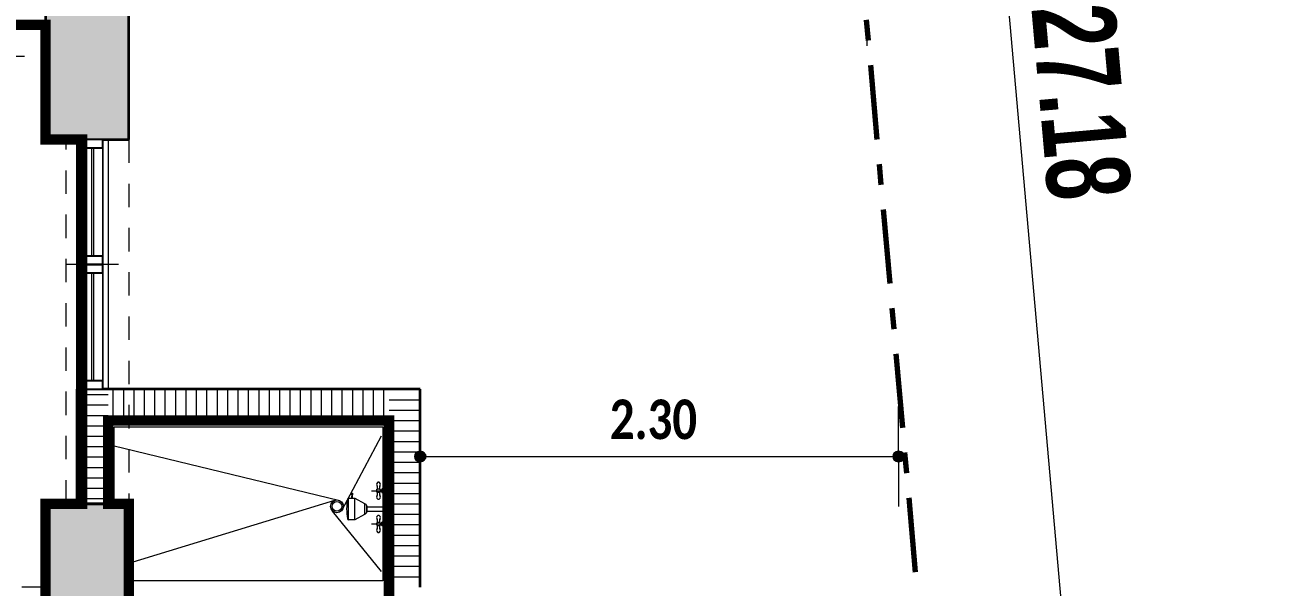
# Model space of a CAD drawing. Header units: metres. Extents: x -144 to 1000, y -717 to 29.
# Drawn here: x 659.56 to 665.53, y -560.11 to -557.41 of the extents above; entities that cross this region are included whole.
import ezdxf

# ---------------------------------------------------------------- set-up
doc = ezdxf.new("R2010")
doc.units = ezdxf.units.M
for name, pattern in [('Basculante', [0.11625, 0.075, -0.04125]), ('basculante modificado', [0.18, 0.1125, -0.0675]), ('Dash Dot 3_16_', [0.595313, 0.357187, -0.119063, 0, -0.119063]), ('Derribado', [0.36, 0.24, -0.12])]:
    doc.linetypes.add(name, pattern=pattern)
doc.layers.get('0').update_dxf_attribs({"color": 1})
doc.layers.add('00-MEDICION', color=30, linetype='Continuous')
for name, color, linetype, lineweight in [('A-ANNO-DIMS', 1, 'Continuous', 9), ('A-DETL', 1, 'Continuous', 9), ('A-DETL-GENF', 1, 'Continuous', 9), ('A-GLAZ', 1, 'Continuous', 9), ('A-WALL', 4, 'Continuous', 9), ('P-SANR-FIXT', 1, 'Continuous', 9), ('S-COLS', 7, 'Continuous', 9)]:
    doc.layers.add(name, color=color, linetype=linetype, lineweight=lineweight)
doc.layers.add('A-WALL-PATT', color=7, linetype='Continuous', lineweight=35, true_color=0x9c9c9c)
doc.styles.add('Britannic Bold_B_1', font='', dxfattribs={"width": 0.7, "height": 0.4})
doc.styles.add('Calibri_B_7', font='calibrib.ttf', dxfattribs={"width": 0.8, "height": 0.18})
doc.styles.get('Britannic Bold_B_1').set_extended_font_data('Britannic Bold', bold=True)

# ---------------------------------------------------------------- blocks, each defined once
blk = doc.blocks.new('A')
at = {"layer": 'S-COLS', "true_color": 0x5b5b5b}
h = blk.add_hatch(color=251, dxfattribs=at)
h.paths.add_polyline_path([(659.0008, -507.3486), (659.0008, -506.4486), (658.5008, -506.4486), (658.5008, -507.3486), (658.91, -507.3486)])
h.paths.add_polyline_path([(640.762, -507.3486), (641.201, -507.3486), (641.201, -506.4486), (640.701, -506.4486), (640.701, -507.3486), (640.7571, -507.3486)])
h.paths.add_polyline_path([(648.401, -507.3485), (648.901, -507.3485), (648.901, -506.4485), (648.401, -506.4485), (648.401, -507.2508)])
h.paths.add_polyline_path([(648.401, -499.6485), (648.901, -499.6485), (648.901, -498.7485), (648.401, -498.7485), (648.401, -499.4985)])
h.paths.add_polyline_path([(644.6008, -499.6485), (646.601, -499.6485), (646.6006, -499.1486), (644.9008, -499.1486), (644.9008, -496.9986), (646.6011, -496.9986), (646.6006, -496.4986), (644.6008, -496.4986), (644.6008, -499.5013)])
h.paths.add_polyline_path([(641.201, -499.6485), (641.201, -498.9486), (640.701, -498.9486), (640.701, -499.6485), (640.9884, -499.6485)])
h.paths.add_polyline_path([(655.2011, -499.6485), (655.2011, -496.4985), (654.7011, -496.4985), (654.7011, -499.6485), (655.112, -499.6485)])
h.paths.add_polyline_path([(659.0011, -499.6485), (659.0011, -498.9486), (658.6011, -498.9486), (658.6011, -499.6485)])
h.paths.add_polyline_path([(648.4011, -497.3986), (648.9011, -497.3986), (648.9011, -496.4986), (648.4011, -496.4986), (648.4011, -496.5279)])
h.paths.add_polyline_path([(641.2008, -497.1986), (641.2008, -496.4975), (640.7008, -496.4986), (640.7008, -497.1986), (640.9884, -497.1986)])
h.paths.add_polyline_path([(659.0011, -497.1986), (659.0011, -496.4975), (658.6011, -496.4975), (658.6011, -497.1986), (658.8767, -497.1986)])
h.paths.add_polyline_path([(658.501, -488.4986), (659.001, -488.4986), (659.001, -487.5986), (658.501, -487.5986), (658.501, -487.7238)])
h.paths.add_polyline_path([(648.476, -488.4986), (648.901, -488.4986), (648.901, -487.5986), (648.401, -487.5986), (648.401, -488.4986)])
h.paths.add_polyline_path([(641.801, -487.8986), (641.801, -487.3986), (640.901, -487.3986), (640.901, -487.8986), (641.6261, -487.8986)])
at = {"layer": 'A-ANNO-DIMS', "color": 5, "true_color": 0x0000ff}
blk.add_line((662.0778, -483.6228), (664.4782, -510.6966), dxfattribs=at)
at = {"layer": 'A-DETL', "color": 7, "linetype": 'Dash Dot 3_16_', "lineweight": 70}
blk.add_line((661.3961, -483.6833), (663.7965, -510.7571), dxfattribs=at)
at = {"layer": 'A-DETL', "color": 253, "true_color": 0xb6b6b6}
blk.add_line((662.5456, -496.6486), (662.5456, -496.7486), dxfattribs=at)
at = {"layer": 'A-DETL', "color": 7, "linetype": 'basculante modificado'}
for p, q in [((655.201, -496.7985), (658.6011, -496.7985)), ((658.7011, -498.9471), (658.7011, -497.1986)), ((659.0011, -497.1986), (659.0011, -498.9471)), ((658.6004, -499.3485), (655.201, -499.3485))]:
    blk.add_line(p, q, dxfattribs=at)
at = {"layer": 'A-DETL-GENF', "lineweight": 25}
for p, q in [((658.7767, -497.1986), (658.7767, -497.2386)), ((658.8767, -497.1986), (658.7767, -497.1986)), ((658.8767, -497.2386), (658.8767, -497.1986)), ((658.7767, -497.2386), (658.8767, -497.2386)), ((658.7767, -497.7586), (658.7767, -497.7986)), ((658.8767, -497.7586), (658.7767, -497.7586)), ((658.7767, -497.7986), (658.7767, -497.8386)), ((658.8767, -497.7986), (658.7767, -497.7986)), ((658.7767, -497.7986), (658.8767, -497.7986)), ((658.8767, -497.7986), (658.8767, -497.7586)), ((658.8767, -497.8386), (658.8767, -497.7986)), ((658.7767, -497.8386), (658.8767, -497.8386)), ((658.7767, -498.3586), (658.7767, -498.3986)), ((658.8767, -498.3586), (658.7767, -498.3586)), ((658.7767, -498.3986), (658.8767, -498.3986)), ((658.8767, -498.3986), (658.8767, -498.3586))]:
    blk.add_line(p, q, dxfattribs=at)
at = {"layer": 'A-DETL-GENF'}
for p, q in [((658.7767, -497.2386), (658.7767, -497.7586)), ((658.8217, -497.2386), (658.8217, -497.7586)), ((658.8317, -497.2386), (658.8317, -497.7586)), ((658.8767, -497.2386), (658.8767, -497.7586)), ((658.7767, -497.8386), (658.7767, -498.3586)), ((658.8217, -497.8386), (658.8217, -498.3586)), ((658.8317, -497.8386), (658.8317, -498.3586)), ((658.8767, -497.8386), (658.8767, -498.3586))]:
    blk.add_line(p, q, dxfattribs=at)
at = {"layer": 'A-GLAZ'}
for p, q in [((658.8767, -497.1986), (658.7767, -497.1986)), ((658.7767, -497.1986), (658.7767, -497.7986)), ((658.8767, -497.7986), (658.8767, -497.1986)), ((658.9517, -497.7986), (658.7017, -497.7986)), ((658.8767, -497.7986), (658.7767, -497.7986)), ((658.7767, -497.7986), (658.7767, -498.3986)), ((658.8767, -497.7986), (658.7767, -497.7986)), ((658.8767, -498.3986), (658.8767, -497.7986)), ((658.8767, -498.3986), (658.7767, -498.3986))]:
    blk.add_line(p, q, dxfattribs=at)
at = {"layer": 'A-WALL'}
for p, q in [((658.7517, -498.3986), (658.7517, -497.1986)), ((658.9017, -497.1986), (658.9017, -498.3986))]:
    blk.add_line(p, q, dxfattribs=at)
at = {"layer": 'A-WALL', "lineweight": 35}
for p, q in [((658.7517, -498.3986), (658.7517, -498.9486)), ((658.7767, -498.3986), (658.7517, -498.3986)), ((660.401, -498.3986), (658.8767, -498.3986)), ((660.401, -499.3486), (660.401, -498.3986)), ((658.9017, -498.5486), (660.251, -498.5486)), ((658.9017, -498.9486), (658.9017, -498.5486)), ((660.251, -498.5486), (660.251, -499.3486)), ((658.7517, -498.9486), (658.9017, -498.9486))]:
    blk.add_line(p, q, dxfattribs=at)
at = {"layer": 'A-WALL-PATT', "color": 8, "lineweight": 5, "true_color": 0x727272}
for p, q in [((658.9266, -498.5486), (658.9266, -498.3986)), ((658.9766, -498.5486), (658.9766, -498.3986)), ((659.0266, -498.5486), (659.0266, -498.3986)), ((659.0766, -498.5486), (659.0766, -498.3986)), ((659.1266, -498.5486), (659.1266, -498.3986)), ((659.1766, -498.5486), (659.1766, -498.3986)), ((659.2266, -498.5486), (659.2266, -498.3986)), ((659.2766, -498.5486), (659.2766, -498.3986)), ((659.3266, -498.5486), (659.3266, -498.3986)), ((659.3766, -498.5486), (659.3766, -498.3986)), ((659.4266, -498.5486), (659.4266, -498.3986)), ((659.4766, -498.5486), (659.4766, -498.3986)), ((659.5266, -498.5486), (659.5266, -498.3986)), ((659.5766, -498.5486), (659.5766, -498.3986)), ((659.6266, -498.5486), (659.6266, -498.3986)), ((659.6766, -498.5486), (659.6766, -498.3986)), ((659.7266, -498.5486), (659.7266, -498.3986)), ((659.7766, -498.5486), (659.7766, -498.3986)), ((659.8266, -498.5486), (659.8266, -498.3986)), ((659.8766, -498.5486), (659.8766, -498.3986)), ((659.9266, -498.5486), (659.9266, -498.3986)), ((659.9766, -498.5486), (659.9766, -498.3986)), ((660.0266, -498.5486), (660.0266, -498.3986)), ((660.0766, -498.5486), (660.0766, -498.3986)), ((660.1266, -498.5486), (660.1266, -498.3986)), ((660.1766, -498.5486), (660.1766, -498.3986)), ((660.2266, -498.5486), (660.2266, -498.3986)), ((660.251, -498.3986), (660.401, -498.3986)), ((658.7517, -498.4236), (658.9017, -498.4236)), ((660.251, -498.4486), (660.401, -498.4486)), ((658.7517, -498.4736), (658.9017, -498.4736)), ((658.7517, -498.5236), (658.9017, -498.5236)), ((660.251, -498.4986), (660.401, -498.4986)), ((658.7517, -498.5736), (658.9017, -498.5736)), ((660.251, -498.5486), (660.401, -498.5486)), ((658.7517, -498.6236), (658.9017, -498.6236)), ((660.251, -498.5986), (660.401, -498.5986)), ((658.7517, -498.6736), (658.9017, -498.6736)), ((660.251, -498.6486), (660.401, -498.6486)), ((660.251, -498.6986), (660.401, -498.6986)), ((658.7517, -498.7236), (658.9017, -498.7236)), ((660.251, -498.7486), (660.401, -498.7486)), ((658.7517, -498.7736), (658.9017, -498.7736)), ((660.251, -498.7986), (660.401, -498.7986)), ((658.7517, -498.8236), (658.9017, -498.8236)), ((658.7517, -498.8736), (658.9017, -498.8736)), ((660.251, -498.8486), (660.401, -498.8486)), ((658.7517, -498.9236), (658.9017, -498.9236)), ((660.251, -498.8986), (660.401, -498.8986)), ((660.251, -498.9486), (660.401, -498.9486)), ((660.251, -498.9986), (660.401, -498.9986)), ((660.251, -499.0486), (660.401, -499.0486)), ((660.251, -499.0986), (660.401, -499.0986)), ((660.251, -499.1486), (660.401, -499.1486)), ((660.251, -499.1986), (660.401, -499.1986)), ((660.251, -499.2486), (660.401, -499.2486)), ((660.251, -499.2986), (660.401, -499.2986))]:
    blk.add_line(p, q, dxfattribs=at)
at = {"layer": 'P-SANR-FIXT'}
for p, q in [((658.931, -498.9486), (658.931, -498.5786)), ((658.931, -498.5786), (660.221, -498.5786)), ((660.221, -498.5786), (660.221, -499.3186)), ((660.214, -498.623), (660.0233, -498.9816)), ((658.931, -498.6707), (660.008, -498.931)), ((660.1927, -498.8777), (660.1949, -498.8777)), ((660.1927, -498.8808), (660.1927, -498.8777)), ((660.2101, -498.8809), (660.217, -498.8809)), ((660.217, -498.8774), (660.217, -498.8934)), ((660.2273, -498.8692), (660.2273, -498.9016)), ((660.2289, -498.8676), (660.2421, -498.8648)), ((660.2421, -498.8648), (660.2421, -498.9059)), ((660.2437, -498.8632), (660.251, -498.8617)), ((659.0011, -499.2343), (659.9912, -498.9316)), ((660.0571, -498.9211), (660.0875, -498.9211)), ((660.0571, -499.0251), (660.0571, -498.9211)), ((660.0703, -498.9054), (660.0703, -498.8966)), ((660.0703, -498.8966), (660.0762, -498.8966)), ((660.0762, -498.9054), (660.0703, -498.9054)), ((660.0703, -498.9124), (660.0703, -498.9211)), ((660.0762, -498.9124), (660.0703, -498.9124)), ((660.0719, -498.9054), (660.0719, -498.9124)), ((660.0746, -498.9054), (660.0746, -498.9124)), ((660.0762, -498.8966), (660.0762, -498.9054)), ((660.0762, -498.9211), (660.0762, -498.9124)), ((660.0875, -498.9211), (660.1326, -498.9465)), ((660.0875, -499.0251), (660.0875, -498.9211)), ((660.1677, -498.8854), (660.251, -498.8854)), ((660.1927, -498.893), (660.1927, -498.8899)), ((660.1949, -498.893), (660.1927, -498.893)), ((660.2101, -498.8898), (660.217, -498.8898)), ((660.2421, -498.9059), (660.2289, -498.9032)), ((660.251, -498.909), (660.2437, -498.9075)), ((660.2146, -499.273), (659.9803, -498.9837)), ((660.0319, -498.9654), (660.0319, -498.9516)), ((660.1326, -498.9998), (660.0875, -499.0251)), ((660.1326, -498.9465), (660.1326, -498.9998)), ((660.1422, -498.9549), (660.1422, -498.9914)), ((660.146, -498.9629), (660.1422, -498.9549)), ((660.1422, -498.9914), (660.146, -498.9834)), ((660.146, -498.9637), (660.2236, -498.9637)), ((660.146, -498.9834), (660.146, -498.9637)), ((660.146, -498.9834), (660.2236, -498.9834)), ((660.2236, -498.9637), (660.243, -498.9637)), ((660.2236, -498.9834), (660.243, -498.9834)), ((660.243, -498.9518), (660.243, -498.9953)), ((660.251, -498.9518), (660.243, -498.9518)), ((660.243, -498.9953), (660.251, -498.9953)), ((660.0875, -499.0251), (660.0571, -499.0251)), ((660.1677, -499.0454), (660.251, -499.0454)), ((660.1927, -499.0377), (660.1927, -499.0408)), ((660.1949, -499.0377), (660.1927, -499.0377)), ((660.1927, -499.0499), (660.1927, -499.053)), ((660.1927, -499.053), (660.1949, -499.053)), ((660.2101, -499.0409), (660.217, -499.0409)), ((660.2101, -499.0498), (660.217, -499.0498)), ((660.217, -499.0534), (660.217, -499.0374)), ((660.2273, -499.0616), (660.2273, -499.0292)), ((660.2421, -499.0248), (660.2289, -499.0276)), ((660.2421, -499.0659), (660.2421, -499.0248)), ((660.251, -499.0217), (660.2437, -499.0232)), ((660.2289, -499.0632), (660.2421, -499.0659)), ((660.2437, -499.0675), (660.251, -499.069)), ((660.221, -499.3186), (659.0011, -499.3186))]:
    blk.add_line(p, q, dxfattribs=at)
for centre, radius in [((660.2005, -498.8854), 0.00903), ((660.0008, -498.9608), 0.0307), ((660.0008, -498.9608), 0.0231), ((660.2005, -499.0454), 0.00903)]:
    blk.add_circle(centre, radius, dxfattribs=at)
for centre, radius, start, end in [((660.2041, -498.8557), 0.0127, 131.27868, 220.61253), ((660.1805, -498.8713), 0.0158, 336.22841, 27.67345), ((660.2005, -498.8498), 0.00597, 37.48685, 142.51315), ((660.2179, -498.8708), 0.0133, 149.24075, 223.13523), ((660.1968, -498.8557), 0.0127, 319.38747, 48.72132), ((660.2101, -498.8785), 0.0024, 215.30346, 270), ((660.2186, -498.8774), 0.0016, 90, 180), ((660.2183, -498.8664), 0.00934, 271.44207, 342.97405), ((660.2289, -498.8692), 0.0016, 90, 180), ((660.2437, -498.8648), 0.0016, 90, 180), ((660.3186, -498.9731), 0.2711, 170.14578, 189.85422), ((660.0571, -498.9267), 0.0056, 90, 180), ((660.2041, -498.915), 0.0127, 139.38747, 228.72132), ((660.1805, -498.8994), 0.0158, 332.32655, 23.77159), ((660.2005, -498.9209), 0.00597, 217.48685, 322.51315), ((660.2179, -498.8999), 0.0133, 136.86477, 210.75925), ((660.1968, -498.915), 0.0127, 311.27868, 40.61253), ((660.2101, -498.8922), 0.0024, 90, 144.69654), ((660.2186, -498.8934), 0.0016, 180, 270), ((660.2183, -498.9043), 0.00934, 17.02595, 88.55793), ((660.2289, -498.9016), 0.0016, 180, 270), ((660.2437, -498.9059), 0.0016, 180, 270), ((660.1278, -498.9618), 0.016, 25.3085, 72.5748), ((660.1278, -498.9845), 0.016, 287.4252, 334.6915), ((660.2173, -498.9736), 0.0116, 302.37202, 57.62798), ((660.0571, -499.0195), 0.0056, 180, 270), ((660.2041, -499.0157), 0.0127, 131.27868, 220.61253), ((660.1805, -499.0313), 0.0158, 336.22841, 27.67345), ((660.1805, -499.0594), 0.0158, 332.32655, 23.77159), ((660.2005, -499.0098), 0.00597, 37.48685, 142.51315), ((660.2179, -499.0308), 0.0133, 149.24075, 223.13523), ((660.2179, -499.0599), 0.0133, 136.86477, 210.75925), ((660.1968, -499.0157), 0.0127, 319.38747, 48.72132), ((660.2101, -499.0385), 0.0024, 215.30346, 270), ((660.2101, -499.0522), 0.0024, 90, 144.69654), ((660.2186, -499.0374), 0.0016, 90, 180), ((660.2186, -499.0534), 0.0016, 180, 270), ((660.2183, -499.0264), 0.00934, 271.44207, 342.97405), ((660.2183, -499.0643), 0.00934, 17.02595, 88.55793), ((660.2289, -499.0292), 0.0016, 90, 180), ((660.2289, -499.0616), 0.0016, 180, 270), ((660.2437, -499.0248), 0.0016, 90, 180), ((660.2041, -499.075), 0.0127, 139.38747, 228.72132), ((660.2005, -499.0809), 0.00597, 217.48685, 322.51315), ((660.1968, -499.075), 0.0127, 311.27868, 40.61253), ((660.2437, -499.0659), 0.0016, 180, 270)]:
    blk.add_arc(centre, radius, start, end, dxfattribs=at)
at = {"layer": 'S-COLS', "lineweight": 35}
for p, q in [((658.6011, -496.4975), (658.6011, -497.1986)), ((659.0011, -497.1986), (659.0011, -496.4975)), ((658.6011, -497.1986), (658.7767, -497.1986)), ((658.8767, -497.1986), (659.0011, -497.1986)), ((658.6011, -498.9486), (658.6011, -499.6485)), ((659.0011, -498.9486), (658.6011, -498.9486)), ((659.0011, -499.6485), (659.0011, -498.9486))]:
    blk.add_line(p, q, dxfattribs=at)
at = {"layer": 'A-ANNO-DIMS', "color": 5, "true_color": 0x0000ff, "insert": (663.7345, -496.5335), "char_height": 0.4, "width": 1.400284, "attachment_point": 1, "rotation": 275.06667, "line_spacing_factor": 1.000203, "style": 'Britannic Bold_B_1'}
blk.add_mtext('27.18', dxfattribs=at)
blk = doc.blocks.new('OOOO')
at = {"layer": 'A-ANNO-DIMS', "lineweight": 25, "true_color": 0x0000ff}
h = blk.add_hatch(color=5, dxfattribs=at)
edge = h.paths.add_edge_path()
edge.add_arc((615.9859, -502.9471), 0.025, 0, 360)
h = blk.add_hatch(color=5, dxfattribs=at)
edge = h.paths.add_edge_path()
edge.add_arc((618.2839, -502.9471), 0.025, 0, 360)
at = {"layer": 'A-ANNO-DIMS', "color": 5, "linetype": 'Derribado', "true_color": 0x0000ff}
blk.add_line((615.9859, -502.9471), (615.9859, -502.7071), dxfattribs=at)
at = {"layer": 'A-ANNO-DIMS', "color": 5, "true_color": 0x0000ff}
for p, q in [((618.2839, -502.9471), (618.2839, -502.7071)), ((615.9859, -502.9471), (618.2839, -502.9471)), ((615.9859, -502.9471), (615.9859, -503.1871)), ((618.2839, -502.9471), (618.2839, -503.1871))]:
    blk.add_line(p, q, dxfattribs=at)
at = {"layer": 'A-ANNO-DIMS', "color": 5, "lineweight": 25, "true_color": 0x0000ff}
for centre in [(615.9859, -502.9471), (618.2839, -502.9471)]:
    blk.add_circle(centre, 0.025, dxfattribs=at)
at = {"layer": 'A-DETL', "color": 7, "linetype": 'Basculante', "lineweight": 35}
blk.add_line((618.2839, -502.6041), (618.2839, -502.6641), dxfattribs=at)
at = {"layer": 'A-ANNO-DIMS', "color": 5, "true_color": 0x0000ff, "insert": (616.8966, -502.6738), "char_height": 0.19, "width": 0.572076, "attachment_point": 1, "line_spacing_factor": 1.158048, "style": 'Calibri_B_7'}
blk.add_mtext('2.30', dxfattribs=at)

msp = doc.modelspace()

# ---------------------------------------------------------------- linework, layer by layer
at = {"layer": '00-MEDICION'}
for points in [[(656.2543, -557.414, 0.05, 0.05, 0), (659.6544, -557.414, 0.05, 0.05, 0), (659.6544, -557.964, 0.05, 0.05, 0), (659.8301, -557.964, 0.05, 0.05, 0), (659.8301, -559.714, 0.05, 0.05, 0), (659.6545, -559.714, 0.05, 0.05, 0), (659.6545, -560.714, 0.05, 0.05, 0)], [(660.0545, -560.414, 0.05, 0.05, 0), (660.0545, -559.714, 0.05, 0.05, 0), (659.9551, -559.714, 0.05, 0.05, 0), (659.9551, -559.314, 0.05, 0.05, 0), (661.3043, -559.3141, 0.05, 0.05, 0), (661.3043, -561.5141, 0.05, 0.05, 0)]]:
    msp.add_lwpolyline(points, format="xyseb", dxfattribs=at)

# ---------------------------------------------------------------- block references
at = {"color": 3}
for name, p in [('A', (1.0534, -60.7655)), ('OOOO', (45.4684, -56.5395))]:
    msp.add_blockref(name, p, dxfattribs=at)

doc.saveas('drawing.dxf')
